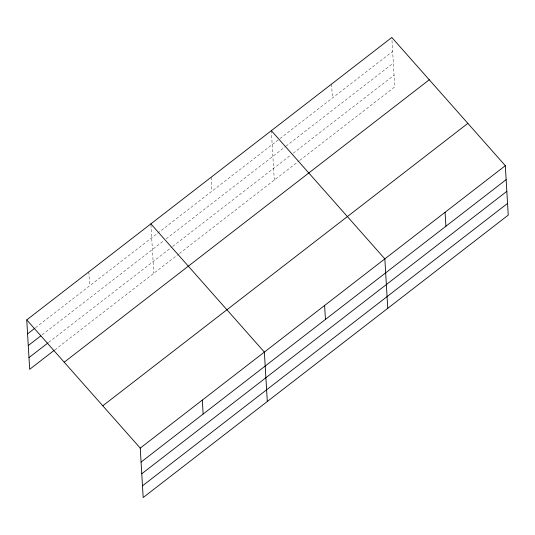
<?xml version="1.0" encoding="UTF-8"?>
<svg xmlns="http://www.w3.org/2000/svg" width="535" height="535" viewBox="0 0 535 535"><rect width="100%" height="100%" fill="white"/><g stroke="black" fill="none" stroke-linecap="round" stroke-linejoin="round"><path stroke-width="0.4" stroke-dasharray="2.67 2.01" d="M35.504 327.714L279.377 139.046M280.032 138.545L392.65 51.42M42.138 334.823L163.529 240.917M166.151 238.891L285.315 146.704M285.964 146.195L393.345 63.123M48.799 342.286L172.103 246.896M172.758 246.388L290.612 155.217M293.233 153.191L394.061 75.188M54.777 349.903L178.69 254.045M179.345 253.536L299.165 160.841M299.821 160.333L394.756 86.891L391.867 38.286M331.586 84.069L332.416 98.019M271.345 130.667L274.281 180.088M211.111 177.266L211.94 191.222M150.923 224.687L153.812 273.291M88.81 271.88L89.639 285.83"/><path stroke-width="0.8" d="M26.75 319.89L391.821 37.47L505.314 165.683L508.25 215.11L143.179 497.53L140.244 448.109L26.75 319.89L29.686 369.317L54.115 350.418M27.579 333.847L34.842 328.229M28.275 345.55L40.82 335.846M28.99 357.607L48.137 342.795M64.2 362.202L429.271 79.782M102.787 405.797L467.864 123.371M140.244 448.109L505.314 165.683M141.073 462.066L506.143 179.64M141.768 473.769L506.839 191.343M142.484 485.827L507.555 203.407M271.345 130.667L384.839 258.887L387.775 308.307M150.877 223.864L264.364 352.084L267.306 401.511M445.08 212.288L445.909 226.238M324.605 305.485L325.434 319.442M202.304 400.1L203.133 414.05"/></g></svg>
